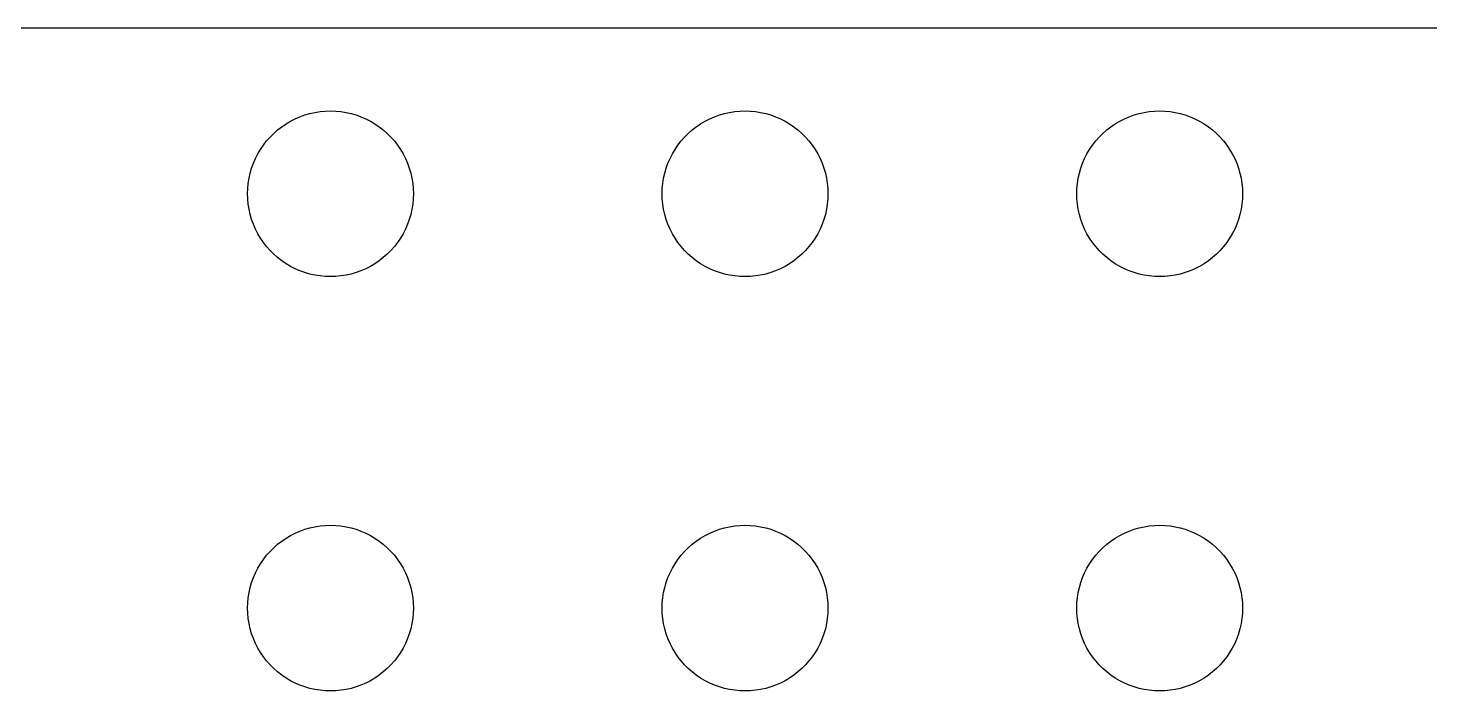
# Model space of a CAD drawing. Header units: metres. Extents: x -111 to 111, y -111 to 111.
# Drawn here: x -55.9 to -5.2, y 87 to 111 of the extents above; entities that cross this region are included whole.
import ezdxf

# ---------------------------------------------------------------- set-up
doc = ezdxf.new("R2010")
doc.units = ezdxf.units.M

msp = doc.modelspace()

# ---------------------------------------------------------------- linework, layer by layer
for p, q in [((106, 111), (-106, 111)), ((-46.7634, 107.427), (-46.6075, 107.533)), ((-46.6075, 107.533), (-46.4453, 107.629)), ((-46.4453, 107.629), (-46.2773, 107.714)), ((-46.2773, 107.714), (-46.1044, 107.789)), ((-46.1044, 107.789), (-45.927, 107.853)), ((-45.927, 107.853), (-45.7461, 107.906)), ((-45.7461, 107.906), (-45.5621, 107.947)), ((-45.5621, 107.947), (-45.376, 107.976)), ((-45.376, 107.976), (-45.1884, 107.994)), ((-45.1884, 107.994), (-45, 108)), ((-45, 108), (-44.8116, 107.994)), ((-44.8116, 107.994), (-44.624, 107.976)), ((-44.624, 107.976), (-44.4379, 107.947)), ((-44.4379, 107.947), (-44.2539, 107.906)), ((-44.2539, 107.906), (-44.0729, 107.853)), ((-44.0729, 107.853), (-43.8956, 107.789)), ((-43.8956, 107.789), (-43.7227, 107.714)), ((-43.7227, 107.714), (-43.5547, 107.629)), ((-43.5547, 107.629), (-43.3925, 107.533)), ((-43.3925, 107.533), (-43.2366, 107.427)), ((-31.7634, 107.427), (-31.6075, 107.533)), ((-31.6075, 107.533), (-31.4453, 107.629)), ((-31.4453, 107.629), (-31.2773, 107.714)), ((-31.2773, 107.714), (-31.1044, 107.789)), ((-31.1044, 107.789), (-30.927, 107.853)), ((-30.927, 107.853), (-30.7461, 107.906)), ((-30.7461, 107.906), (-30.5621, 107.947)), ((-30.5621, 107.947), (-30.376, 107.976)), ((-30.376, 107.976), (-30.1884, 107.994)), ((-30.1884, 107.994), (-30, 108)), ((-30, 108), (-29.8116, 107.994)), ((-29.8116, 107.994), (-29.624, 107.976)), ((-29.624, 107.976), (-29.4379, 107.947)), ((-29.4379, 107.947), (-29.2539, 107.906)), ((-29.2539, 107.906), (-29.0729, 107.853)), ((-29.0729, 107.853), (-28.8956, 107.789)), ((-28.8956, 107.789), (-28.7227, 107.714)), ((-28.7227, 107.714), (-28.5547, 107.629)), ((-28.5547, 107.629), (-28.3925, 107.533)), ((-28.3925, 107.533), (-28.2366, 107.427)), ((-16.7634, 107.427), (-16.6075, 107.533)), ((-16.6075, 107.533), (-16.4453, 107.629)), ((-16.4453, 107.629), (-16.2773, 107.714)), ((-16.2773, 107.714), (-16.1044, 107.789)), ((-16.1044, 107.789), (-15.927, 107.853)), ((-15.927, 107.853), (-15.7461, 107.906)), ((-15.7461, 107.906), (-15.5621, 107.947)), ((-15.5621, 107.947), (-15.376, 107.976)), ((-15.376, 107.976), (-15.1884, 107.994)), ((-15.1884, 107.994), (-15, 108)), ((-15, 108), (-14.8116, 107.994)), ((-14.8116, 107.994), (-14.624, 107.976)), ((-14.624, 107.976), (-14.4379, 107.947)), ((-14.4379, 107.947), (-14.2539, 107.906)), ((-14.2539, 107.906), (-14.0729, 107.853)), ((-14.0729, 107.853), (-13.8956, 107.789)), ((-13.8956, 107.789), (-13.7227, 107.714)), ((-13.7227, 107.714), (-13.5547, 107.629)), ((-13.5547, 107.629), (-13.3925, 107.533)), ((-13.3925, 107.533), (-13.2366, 107.427)), ((-47.3115, 106.912), (-47.1869, 107.054)), ((-47.1869, 107.054), (-47.0536, 107.187)), ((-47.0536, 107.187), (-46.9123, 107.312)), ((-46.9123, 107.312), (-46.7634, 107.427)), ((-43.2366, 107.427), (-43.0877, 107.312)), ((-43.0877, 107.312), (-42.9464, 107.187)), ((-42.9464, 107.187), (-42.8131, 107.054)), ((-42.8131, 107.054), (-42.6885, 106.912)), ((-32.3115, 106.912), (-32.1869, 107.054)), ((-32.1869, 107.054), (-32.0536, 107.187)), ((-32.0536, 107.187), (-31.9123, 107.312)), ((-31.9123, 107.312), (-31.7634, 107.427)), ((-28.2366, 107.427), (-28.0877, 107.312)), ((-28.0877, 107.312), (-27.9464, 107.187)), ((-27.9464, 107.187), (-27.8131, 107.054)), ((-27.8131, 107.054), (-27.6884, 106.912)), ((-17.3115, 106.912), (-17.1869, 107.054)), ((-17.1869, 107.054), (-17.0536, 107.187)), ((-17.0536, 107.187), (-16.9123, 107.312)), ((-16.9123, 107.312), (-16.7634, 107.427)), ((-13.2366, 107.427), (-13.0877, 107.312)), ((-13.0877, 107.312), (-12.9464, 107.187)), ((-12.9464, 107.187), (-12.8131, 107.054)), ((-12.8131, 107.054), (-12.6884, 106.912)), ((-47.6289, 106.445), (-47.533, 106.607)), ((-47.533, 106.607), (-47.427, 106.763)), ((-47.427, 106.763), (-47.3115, 106.912)), ((-42.6885, 106.912), (-42.5729, 106.763)), ((-42.5729, 106.763), (-42.467, 106.607)), ((-42.467, 106.607), (-42.3711, 106.445)), ((-32.6289, 106.445), (-32.533, 106.607)), ((-32.533, 106.607), (-32.427, 106.763)), ((-32.427, 106.763), (-32.3115, 106.912)), ((-27.6884, 106.912), (-27.5729, 106.763)), ((-27.5729, 106.763), (-27.467, 106.607)), ((-27.467, 106.607), (-27.3711, 106.445)), ((-17.6289, 106.445), (-17.533, 106.607)), ((-17.533, 106.607), (-17.427, 106.763)), ((-17.427, 106.763), (-17.3115, 106.912)), ((-12.6884, 106.912), (-12.5729, 106.763)), ((-12.5729, 106.763), (-12.467, 106.607)), ((-12.467, 106.607), (-12.3711, 106.445)), ((-47.8532, 105.927), (-47.7893, 106.104)), ((-47.7893, 106.104), (-47.7145, 106.277)), ((-47.7145, 106.277), (-47.6289, 106.445)), ((-42.3711, 106.445), (-42.2855, 106.277)), ((-42.2855, 106.277), (-42.2107, 106.104)), ((-42.2107, 106.104), (-42.1468, 105.927)), ((-32.8532, 105.927), (-32.7893, 106.104)), ((-32.7893, 106.104), (-32.7145, 106.277)), ((-32.7145, 106.277), (-32.6289, 106.445)), ((-27.3711, 106.445), (-27.2855, 106.277)), ((-27.2855, 106.277), (-27.2107, 106.104)), ((-27.2107, 106.104), (-27.1468, 105.927)), ((-17.8532, 105.927), (-17.7893, 106.104)), ((-17.7893, 106.104), (-17.7145, 106.277)), ((-17.7145, 106.277), (-17.6289, 106.445)), ((-12.3711, 106.445), (-12.2855, 106.277)), ((-12.2855, 106.277), (-12.2107, 106.104)), ((-12.2107, 106.104), (-12.1468, 105.927)), ((-47.9763, 105.376), (-47.9469, 105.562)), ((-47.9469, 105.562), (-47.9057, 105.746)), ((-47.9057, 105.746), (-47.8532, 105.927)), ((-42.1468, 105.927), (-42.0942, 105.746)), ((-42.0942, 105.746), (-42.0531, 105.562)), ((-42.0531, 105.562), (-42.0237, 105.376)), ((-32.9763, 105.376), (-32.9469, 105.562)), ((-32.9469, 105.562), (-32.9057, 105.746)), ((-32.9057, 105.746), (-32.8532, 105.927)), ((-27.1468, 105.927), (-27.0942, 105.746)), ((-27.0942, 105.746), (-27.0531, 105.562)), ((-27.0531, 105.562), (-27.0237, 105.376)), ((-17.9763, 105.376), (-17.9469, 105.562)), ((-17.9469, 105.562), (-17.9057, 105.746)), ((-17.9057, 105.746), (-17.8532, 105.927)), ((-12.1468, 105.927), (-12.0942, 105.746)), ((-12.0942, 105.746), (-12.0531, 105.562)), ((-12.0531, 105.562), (-12.0237, 105.376)), ((-48, 105), (-47.9941, 105.188)), ((-47.9941, 104.812), (-48, 105)), ((-47.9941, 105.188), (-47.9763, 105.376)), ((-42.0237, 105.376), (-42.0059, 105.188)), ((-42.0059, 105.188), (-42, 105)), ((-42, 105), (-42.0059, 104.812)), ((-33, 105), (-32.9941, 105.188)), ((-32.9941, 104.812), (-33, 105)), ((-32.9941, 105.188), (-32.9763, 105.376)), ((-27.0237, 105.376), (-27.0059, 105.188)), ((-27.0059, 105.188), (-27, 105)), ((-27, 105), (-27.0059, 104.812)), ((-18, 105), (-17.9941, 105.188)), ((-17.9941, 104.812), (-18, 105)), ((-17.9941, 105.188), (-17.9763, 105.376)), ((-12.0237, 105.376), (-12.0059, 105.188)), ((-12.0059, 105.188), (-12, 105)), ((-12, 105), (-12.0059, 104.812)), ((-47.9763, 104.624), (-47.9941, 104.812)), ((-47.9469, 104.438), (-47.9763, 104.624)), ((-42.0237, 104.624), (-42.0531, 104.438)), ((-42.0059, 104.812), (-42.0237, 104.624)), ((-32.9763, 104.624), (-32.9941, 104.812)), ((-32.9469, 104.438), (-32.9763, 104.624)), ((-27.0237, 104.624), (-27.0531, 104.438)), ((-27.0059, 104.812), (-27.0237, 104.624)), ((-17.9763, 104.624), (-17.9941, 104.812)), ((-17.9469, 104.438), (-17.9763, 104.624)), ((-12.0237, 104.624), (-12.0531, 104.438)), ((-12.0059, 104.812), (-12.0237, 104.624)), ((-47.9057, 104.254), (-47.9469, 104.438)), ((-47.8532, 104.073), (-47.9057, 104.254)), ((-47.7893, 103.896), (-47.8532, 104.073)), ((-42.1468, 104.073), (-42.2107, 103.896)), ((-42.0942, 104.254), (-42.1468, 104.073)), ((-42.0531, 104.438), (-42.0942, 104.254)), ((-32.9057, 104.254), (-32.9469, 104.438)), ((-32.8532, 104.073), (-32.9057, 104.254)), ((-32.7893, 103.896), (-32.8532, 104.073)), ((-27.1468, 104.073), (-27.2107, 103.896)), ((-27.0942, 104.254), (-27.1468, 104.073)), ((-27.0531, 104.438), (-27.0942, 104.254)), ((-17.9057, 104.254), (-17.9469, 104.438)), ((-17.8532, 104.073), (-17.9057, 104.254)), ((-17.7893, 103.896), (-17.8532, 104.073)), ((-12.1468, 104.073), (-12.2107, 103.896)), ((-12.0942, 104.254), (-12.1468, 104.073)), ((-12.0531, 104.438), (-12.0942, 104.254)), ((-47.7145, 103.723), (-47.7893, 103.896)), ((-47.6289, 103.555), (-47.7145, 103.723)), ((-47.533, 103.393), (-47.6289, 103.555)), ((-42.3711, 103.555), (-42.467, 103.393)), ((-42.2855, 103.723), (-42.3711, 103.555)), ((-42.2107, 103.896), (-42.2855, 103.723)), ((-32.7145, 103.723), (-32.7893, 103.896)), ((-32.6289, 103.555), (-32.7145, 103.723)), ((-32.533, 103.393), (-32.6289, 103.555)), ((-27.3711, 103.555), (-27.467, 103.393)), ((-27.2855, 103.723), (-27.3711, 103.555)), ((-27.2107, 103.896), (-27.2855, 103.723)), ((-17.7145, 103.723), (-17.7893, 103.896)), ((-17.6289, 103.555), (-17.7145, 103.723)), ((-17.533, 103.393), (-17.6289, 103.555)), ((-12.3711, 103.555), (-12.467, 103.393)), ((-12.2855, 103.723), (-12.3711, 103.555)), ((-12.2107, 103.896), (-12.2855, 103.723)), ((-47.427, 103.237), (-47.533, 103.393)), ((-47.3115, 103.088), (-47.427, 103.237)), ((-47.1869, 102.946), (-47.3115, 103.088)), ((-42.6885, 103.088), (-42.8131, 102.946)), ((-42.5729, 103.237), (-42.6885, 103.088)), ((-42.467, 103.393), (-42.5729, 103.237)), ((-32.427, 103.237), (-32.533, 103.393)), ((-32.3115, 103.088), (-32.427, 103.237)), ((-32.1869, 102.946), (-32.3115, 103.088)), ((-27.6884, 103.088), (-27.8131, 102.946)), ((-27.5729, 103.237), (-27.6884, 103.088)), ((-27.467, 103.393), (-27.5729, 103.237)), ((-17.427, 103.237), (-17.533, 103.393)), ((-17.3115, 103.088), (-17.427, 103.237)), ((-17.1869, 102.946), (-17.3115, 103.088)), ((-12.6884, 103.088), (-12.8131, 102.946)), ((-12.5729, 103.237), (-12.6884, 103.088)), ((-12.467, 103.393), (-12.5729, 103.237)), ((-47.0536, 102.813), (-47.1869, 102.946)), ((-46.9123, 102.688), (-47.0536, 102.813)), ((-46.7634, 102.573), (-46.9123, 102.688)), ((-46.6075, 102.467), (-46.7634, 102.573)), ((-46.4453, 102.371), (-46.6075, 102.467)), ((-43.3925, 102.467), (-43.5547, 102.371)), ((-43.2366, 102.573), (-43.3925, 102.467)), ((-43.0877, 102.688), (-43.2366, 102.573)), ((-42.9464, 102.813), (-43.0877, 102.688)), ((-42.8131, 102.946), (-42.9464, 102.813)), ((-32.0536, 102.813), (-32.1869, 102.946)), ((-31.9123, 102.688), (-32.0536, 102.813)), ((-31.7634, 102.573), (-31.9123, 102.688)), ((-31.6075, 102.467), (-31.7634, 102.573)), ((-31.4453, 102.371), (-31.6075, 102.467)), ((-28.3925, 102.467), (-28.5547, 102.371)), ((-28.2366, 102.573), (-28.3925, 102.467)), ((-28.0877, 102.688), (-28.2366, 102.573)), ((-27.9464, 102.813), (-28.0877, 102.688)), ((-27.8131, 102.946), (-27.9464, 102.813)), ((-17.0536, 102.813), (-17.1869, 102.946)), ((-16.9123, 102.688), (-17.0536, 102.813)), ((-16.7634, 102.573), (-16.9123, 102.688)), ((-16.6075, 102.467), (-16.7634, 102.573)), ((-16.4453, 102.371), (-16.6075, 102.467)), ((-13.3925, 102.467), (-13.5547, 102.371)), ((-13.2366, 102.573), (-13.3925, 102.467)), ((-13.0877, 102.688), (-13.2366, 102.573)), ((-12.9464, 102.813), (-13.0877, 102.688)), ((-12.8131, 102.946), (-12.9464, 102.813)), ((-46.2773, 102.286), (-46.4453, 102.371)), ((-46.1044, 102.211), (-46.2773, 102.286)), ((-45.927, 102.147), (-46.1044, 102.211)), ((-45.7461, 102.094), (-45.927, 102.147)), ((-45.5621, 102.053), (-45.7461, 102.094)), ((-45.376, 102.024), (-45.5621, 102.053)), ((-45.1884, 102.006), (-45.376, 102.024)), ((-45, 102), (-45.1884, 102.006)), ((-44.8116, 102.006), (-45, 102)), ((-44.624, 102.024), (-44.8116, 102.006)), ((-44.4379, 102.053), (-44.624, 102.024)), ((-44.2539, 102.094), (-44.4379, 102.053)), ((-44.0729, 102.147), (-44.2539, 102.094)), ((-43.8956, 102.211), (-44.0729, 102.147)), ((-43.7227, 102.286), (-43.8956, 102.211)), ((-43.5547, 102.371), (-43.7227, 102.286)), ((-31.2773, 102.286), (-31.4453, 102.371)), ((-31.1044, 102.211), (-31.2773, 102.286)), ((-30.927, 102.147), (-31.1044, 102.211)), ((-30.7461, 102.094), (-30.927, 102.147)), ((-30.5621, 102.053), (-30.7461, 102.094)), ((-30.376, 102.024), (-30.5621, 102.053)), ((-30.1884, 102.006), (-30.376, 102.024)), ((-30, 102), (-30.1884, 102.006)), ((-29.8116, 102.006), (-30, 102)), ((-29.624, 102.024), (-29.8116, 102.006)), ((-29.4379, 102.053), (-29.624, 102.024)), ((-29.2539, 102.094), (-29.4379, 102.053)), ((-29.0729, 102.147), (-29.2539, 102.094)), ((-28.8956, 102.211), (-29.0729, 102.147)), ((-28.7227, 102.286), (-28.8956, 102.211)), ((-28.5547, 102.371), (-28.7227, 102.286)), ((-16.2773, 102.286), (-16.4453, 102.371)), ((-16.1044, 102.211), (-16.2773, 102.286)), ((-15.927, 102.147), (-16.1044, 102.211)), ((-15.7461, 102.094), (-15.927, 102.147)), ((-15.5621, 102.053), (-15.7461, 102.094)), ((-15.376, 102.024), (-15.5621, 102.053)), ((-15.1884, 102.006), (-15.376, 102.024)), ((-15, 102), (-15.1884, 102.006)), ((-14.8116, 102.006), (-15, 102)), ((-14.624, 102.024), (-14.8116, 102.006)), ((-14.4379, 102.053), (-14.624, 102.024)), ((-14.2539, 102.094), (-14.4379, 102.053)), ((-14.0729, 102.147), (-14.2539, 102.094)), ((-13.8956, 102.211), (-14.0729, 102.147)), ((-13.7227, 102.286), (-13.8956, 102.211)), ((-13.5547, 102.371), (-13.7227, 102.286)), ((-46.1044, 92.7893), (-45.927, 92.8532)), ((-45.927, 92.8532), (-45.7461, 92.9057)), ((-45.7461, 92.9057), (-45.5621, 92.9469)), ((-45.5621, 92.9469), (-45.376, 92.9763)), ((-45.376, 92.9763), (-45.1884, 92.9941)), ((-45.1884, 92.9941), (-45, 93)), ((-45, 93), (-44.8116, 92.9941)), ((-44.8116, 92.9941), (-44.624, 92.9763)), ((-44.624, 92.9763), (-44.4379, 92.9469)), ((-44.4379, 92.9469), (-44.2539, 92.9057)), ((-44.2539, 92.9057), (-44.0729, 92.8532)), ((-44.0729, 92.8532), (-43.8956, 92.7893)), ((-31.1044, 92.7893), (-30.927, 92.8532)), ((-30.927, 92.8532), (-30.7461, 92.9057)), ((-30.7461, 92.9057), (-30.5621, 92.9469)), ((-30.5621, 92.9469), (-30.376, 92.9763)), ((-30.376, 92.9763), (-30.1884, 92.9941)), ((-30.1884, 92.9941), (-30, 93)), ((-30, 93), (-29.8116, 92.9941)), ((-29.8116, 92.9941), (-29.624, 92.9763)), ((-29.624, 92.9763), (-29.4379, 92.9469)), ((-29.4379, 92.9469), (-29.2539, 92.9057)), ((-29.2539, 92.9057), (-29.0729, 92.8532)), ((-29.0729, 92.8532), (-28.8956, 92.7893)), ((-16.1044, 92.7893), (-15.927, 92.8532)), ((-15.927, 92.8532), (-15.7461, 92.9057)), ((-15.7461, 92.9057), (-15.5621, 92.9469)), ((-15.5621, 92.9469), (-15.376, 92.9763)), ((-15.376, 92.9763), (-15.1884, 92.9941)), ((-15.1884, 92.9941), (-15, 93)), ((-15, 93), (-14.8116, 92.9941)), ((-14.8116, 92.9941), (-14.624, 92.9763)), ((-14.624, 92.9763), (-14.4379, 92.9469)), ((-14.4379, 92.9469), (-14.2539, 92.9057)), ((-14.2539, 92.9057), (-14.0729, 92.8532)), ((-14.0729, 92.8532), (-13.8956, 92.7893)), ((-46.9123, 92.3115), (-46.7634, 92.427)), ((-46.7634, 92.427), (-46.6075, 92.533)), ((-46.6075, 92.533), (-46.4453, 92.6289)), ((-46.4453, 92.6289), (-46.2773, 92.7145)), ((-46.2773, 92.7145), (-46.1044, 92.7893)), ((-43.8956, 92.7893), (-43.7227, 92.7145)), ((-43.7227, 92.7145), (-43.5547, 92.6289)), ((-43.5547, 92.6289), (-43.3925, 92.533)), ((-43.3925, 92.533), (-43.2366, 92.427)), ((-43.2366, 92.427), (-43.0877, 92.3115)), ((-31.9123, 92.3115), (-31.7634, 92.427)), ((-31.7634, 92.427), (-31.6075, 92.533)), ((-31.6075, 92.533), (-31.4453, 92.6289)), ((-31.4453, 92.6289), (-31.2773, 92.7145)), ((-31.2773, 92.7145), (-31.1044, 92.7893)), ((-28.8956, 92.7893), (-28.7227, 92.7145)), ((-28.7227, 92.7145), (-28.5547, 92.6289)), ((-28.5547, 92.6289), (-28.3925, 92.533)), ((-28.3925, 92.533), (-28.2366, 92.427)), ((-28.2366, 92.427), (-28.0877, 92.3115)), ((-16.9123, 92.3115), (-16.7634, 92.427)), ((-16.7634, 92.427), (-16.6075, 92.533)), ((-16.6075, 92.533), (-16.4453, 92.6289)), ((-16.4453, 92.6289), (-16.2773, 92.7145)), ((-16.2773, 92.7145), (-16.1044, 92.7893)), ((-13.8956, 92.7893), (-13.7227, 92.7145)), ((-13.7227, 92.7145), (-13.5547, 92.6289)), ((-13.5547, 92.6289), (-13.3925, 92.533)), ((-13.3925, 92.533), (-13.2366, 92.427)), ((-13.2366, 92.427), (-13.0877, 92.3115)), ((-47.427, 91.7634), (-47.3115, 91.9123)), ((-47.3115, 91.9123), (-47.1869, 92.0536)), ((-47.1869, 92.0536), (-47.0536, 92.1869)), ((-47.0536, 92.1869), (-46.9123, 92.3115)), ((-43.0877, 92.3115), (-42.9464, 92.1869)), ((-42.9464, 92.1869), (-42.8131, 92.0536)), ((-42.8131, 92.0536), (-42.6885, 91.9123)), ((-42.6885, 91.9123), (-42.5729, 91.7634)), ((-32.427, 91.7634), (-32.3115, 91.9123)), ((-32.3115, 91.9123), (-32.1869, 92.0536)), ((-32.1869, 92.0536), (-32.0536, 92.1869)), ((-32.0536, 92.1869), (-31.9123, 92.3115)), ((-28.0877, 92.3115), (-27.9464, 92.1869)), ((-27.9464, 92.1869), (-27.8131, 92.0536)), ((-27.8131, 92.0536), (-27.6884, 91.9123)), ((-27.6884, 91.9123), (-27.5729, 91.7634)), ((-17.427, 91.7634), (-17.3115, 91.9123)), ((-17.3115, 91.9123), (-17.1869, 92.0536)), ((-17.1869, 92.0536), (-17.0536, 92.1869)), ((-17.0536, 92.1869), (-16.9123, 92.3115)), ((-13.0877, 92.3115), (-12.9464, 92.1869)), ((-12.9464, 92.1869), (-12.8131, 92.0536)), ((-12.8131, 92.0536), (-12.6884, 91.9123)), ((-12.6884, 91.9123), (-12.5729, 91.7634)), ((-47.7145, 91.2773), (-47.6289, 91.4453)), ((-47.6289, 91.4453), (-47.533, 91.6075)), ((-47.533, 91.6075), (-47.427, 91.7634)), ((-42.5729, 91.7634), (-42.467, 91.6075)), ((-42.467, 91.6075), (-42.3711, 91.4453)), ((-42.3711, 91.4453), (-42.2855, 91.2773)), ((-32.7145, 91.2773), (-32.6289, 91.4453)), ((-32.6289, 91.4453), (-32.533, 91.6075)), ((-32.533, 91.6075), (-32.427, 91.7634)), ((-27.5729, 91.7634), (-27.467, 91.6075)), ((-27.467, 91.6075), (-27.3711, 91.4453)), ((-27.3711, 91.4453), (-27.2855, 91.2773)), ((-17.7145, 91.2773), (-17.6289, 91.4453)), ((-17.6289, 91.4453), (-17.533, 91.6075)), ((-17.533, 91.6075), (-17.427, 91.7634)), ((-12.5729, 91.7634), (-12.467, 91.6075)), ((-12.467, 91.6075), (-12.3711, 91.4453)), ((-12.3711, 91.4453), (-12.2855, 91.2773)), ((-47.9057, 90.7461), (-47.8532, 90.927)), ((-47.8532, 90.927), (-47.7893, 91.1044)), ((-47.7893, 91.1044), (-47.7145, 91.2773)), ((-42.2855, 91.2773), (-42.2107, 91.1044)), ((-42.2107, 91.1044), (-42.1468, 90.927)), ((-42.1468, 90.927), (-42.0942, 90.7461)), ((-32.9057, 90.7461), (-32.8532, 90.927)), ((-32.8532, 90.927), (-32.7893, 91.1044)), ((-32.7893, 91.1044), (-32.7145, 91.2773)), ((-27.2855, 91.2773), (-27.2107, 91.1044)), ((-27.2107, 91.1044), (-27.1468, 90.927)), ((-27.1468, 90.927), (-27.0942, 90.7461)), ((-17.9057, 90.7461), (-17.8532, 90.927)), ((-17.8532, 90.927), (-17.7893, 91.1044)), ((-17.7893, 91.1044), (-17.7145, 91.2773)), ((-12.2855, 91.2773), (-12.2107, 91.1044)), ((-12.2107, 91.1044), (-12.1468, 90.927)), ((-12.1468, 90.927), (-12.0942, 90.7461)), ((-47.9941, 90.1884), (-47.9763, 90.376)), ((-47.9763, 90.376), (-47.9469, 90.5621)), ((-47.9469, 90.5621), (-47.9057, 90.7461)), ((-42.0942, 90.7461), (-42.0531, 90.5621)), ((-42.0531, 90.5621), (-42.0237, 90.376)), ((-42.0237, 90.376), (-42.0059, 90.1884)), ((-32.9941, 90.1884), (-32.9763, 90.376)), ((-32.9763, 90.376), (-32.9469, 90.5621)), ((-32.9469, 90.5621), (-32.9057, 90.7461)), ((-27.0942, 90.7461), (-27.0531, 90.5621)), ((-27.0531, 90.5621), (-27.0237, 90.376)), ((-27.0237, 90.376), (-27.0059, 90.1884)), ((-17.9941, 90.1884), (-17.9763, 90.376)), ((-17.9763, 90.376), (-17.9469, 90.5621)), ((-17.9469, 90.5621), (-17.9057, 90.7461)), ((-12.0942, 90.7461), (-12.0531, 90.5621)), ((-12.0531, 90.5621), (-12.0237, 90.376)), ((-12.0237, 90.376), (-12.0059, 90.1884)), ((-48, 90), (-47.9941, 90.1884)), ((-47.9941, 89.8116), (-48, 90)), ((-47.9763, 89.624), (-47.9941, 89.8116)), ((-42.0059, 89.8116), (-42.0237, 89.624)), ((-42.0059, 90.1884), (-42, 90)), ((-42, 90), (-42.0059, 89.8116)), ((-33, 90), (-32.9941, 90.1884)), ((-32.9941, 89.8116), (-33, 90)), ((-32.9763, 89.624), (-32.9941, 89.8116)), ((-27.0059, 89.8116), (-27.0237, 89.624)), ((-27.0059, 90.1884), (-27, 90)), ((-27, 90), (-27.0059, 89.8116)), ((-18, 90), (-17.9941, 90.1884)), ((-17.9941, 89.8116), (-18, 90)), ((-17.9763, 89.624), (-17.9941, 89.8116)), ((-12.0059, 89.8116), (-12.0237, 89.624)), ((-12.0059, 90.1884), (-12, 90)), ((-12, 90), (-12.0059, 89.8116)), ((-47.9469, 89.4379), (-47.9763, 89.624)), ((-47.9057, 89.2539), (-47.9469, 89.4379)), ((-42.0531, 89.4379), (-42.0942, 89.2539)), ((-42.0237, 89.624), (-42.0531, 89.4379)), ((-32.9469, 89.4379), (-32.9763, 89.624)), ((-32.9057, 89.2539), (-32.9469, 89.4379)), ((-27.0531, 89.4379), (-27.0942, 89.2539)), ((-27.0237, 89.624), (-27.0531, 89.4379)), ((-17.9469, 89.4379), (-17.9763, 89.624)), ((-17.9057, 89.2539), (-17.9469, 89.4379)), ((-12.0531, 89.4379), (-12.0942, 89.2539)), ((-12.0237, 89.624), (-12.0531, 89.4379)), ((-47.8532, 89.073), (-47.9057, 89.2539)), ((-47.7893, 88.8956), (-47.8532, 89.073)), ((-47.7145, 88.7227), (-47.7893, 88.8956)), ((-42.2107, 88.8956), (-42.2855, 88.7227)), ((-42.1468, 89.073), (-42.2107, 88.8956)), ((-42.0942, 89.2539), (-42.1468, 89.073)), ((-32.8532, 89.073), (-32.9057, 89.2539)), ((-32.7893, 88.8956), (-32.8532, 89.073)), ((-32.7145, 88.7227), (-32.7893, 88.8956)), ((-27.2107, 88.8956), (-27.2855, 88.7227)), ((-27.1468, 89.073), (-27.2107, 88.8956)), ((-27.0942, 89.2539), (-27.1468, 89.073)), ((-17.8532, 89.073), (-17.9057, 89.2539)), ((-17.7893, 88.8956), (-17.8532, 89.073)), ((-17.7145, 88.7227), (-17.7893, 88.8956)), ((-12.2107, 88.8956), (-12.2855, 88.7227)), ((-12.1468, 89.073), (-12.2107, 88.8956)), ((-12.0942, 89.2539), (-12.1468, 89.073)), ((-47.6289, 88.5547), (-47.7145, 88.7227)), ((-47.533, 88.3925), (-47.6289, 88.5547)), ((-47.427, 88.2366), (-47.533, 88.3925)), ((-42.467, 88.3925), (-42.5729, 88.2366)), ((-42.3711, 88.5547), (-42.467, 88.3925)), ((-42.2855, 88.7227), (-42.3711, 88.5547)), ((-32.6289, 88.5547), (-32.7145, 88.7227)), ((-32.533, 88.3925), (-32.6289, 88.5547)), ((-32.427, 88.2366), (-32.533, 88.3925)), ((-27.467, 88.3925), (-27.5729, 88.2366)), ((-27.3711, 88.5547), (-27.467, 88.3925)), ((-27.2855, 88.7227), (-27.3711, 88.5547)), ((-17.6289, 88.5547), (-17.7145, 88.7227)), ((-17.533, 88.3925), (-17.6289, 88.5547)), ((-17.427, 88.2366), (-17.533, 88.3925)), ((-12.467, 88.3925), (-12.5729, 88.2366)), ((-12.3711, 88.5547), (-12.467, 88.3925)), ((-12.2855, 88.7227), (-12.3711, 88.5547)), ((-47.3115, 88.0877), (-47.427, 88.2366)), ((-47.1869, 87.9464), (-47.3115, 88.0877)), ((-47.0536, 87.8131), (-47.1869, 87.9464)), ((-46.9123, 87.6885), (-47.0536, 87.8131)), ((-42.9464, 87.8131), (-43.0877, 87.6885)), ((-42.8131, 87.9464), (-42.9464, 87.8131)), ((-42.6885, 88.0877), (-42.8131, 87.9464)), ((-42.5729, 88.2366), (-42.6885, 88.0877)), ((-32.3115, 88.0877), (-32.427, 88.2366)), ((-32.1869, 87.9464), (-32.3115, 88.0877)), ((-32.0536, 87.8131), (-32.1869, 87.9464)), ((-31.9123, 87.6885), (-32.0536, 87.8131)), ((-27.9464, 87.8131), (-28.0877, 87.6885)), ((-27.8131, 87.9464), (-27.9464, 87.8131)), ((-27.6884, 88.0877), (-27.8131, 87.9464)), ((-27.5729, 88.2366), (-27.6884, 88.0877)), ((-17.3115, 88.0877), (-17.427, 88.2366)), ((-17.1869, 87.9464), (-17.3115, 88.0877)), ((-17.0536, 87.8131), (-17.1869, 87.9464)), ((-16.9123, 87.6885), (-17.0536, 87.8131)), ((-12.9464, 87.8131), (-13.0877, 87.6885)), ((-12.8131, 87.9464), (-12.9464, 87.8131)), ((-12.6884, 88.0877), (-12.8131, 87.9464)), ((-12.5729, 88.2366), (-12.6884, 88.0877)), ((-46.7634, 87.573), (-46.9123, 87.6885)), ((-46.6075, 87.467), (-46.7634, 87.573)), ((-46.4453, 87.3711), (-46.6075, 87.467)), ((-46.2773, 87.2855), (-46.4453, 87.3711)), ((-46.1044, 87.2107), (-46.2773, 87.2855)), ((-43.7227, 87.2855), (-43.8956, 87.2107)), ((-43.5547, 87.3711), (-43.7227, 87.2855)), ((-43.3925, 87.467), (-43.5547, 87.3711)), ((-43.2366, 87.573), (-43.3925, 87.467)), ((-43.0877, 87.6885), (-43.2366, 87.573)), ((-31.7634, 87.573), (-31.9123, 87.6885)), ((-31.6075, 87.467), (-31.7634, 87.573)), ((-31.4453, 87.3711), (-31.6075, 87.467)), ((-31.2773, 87.2855), (-31.4453, 87.3711)), ((-31.1044, 87.2107), (-31.2773, 87.2855)), ((-28.7227, 87.2855), (-28.8956, 87.2107)), ((-28.5547, 87.3711), (-28.7227, 87.2855)), ((-28.3925, 87.467), (-28.5547, 87.3711)), ((-28.2366, 87.573), (-28.3925, 87.467)), ((-28.0877, 87.6885), (-28.2366, 87.573)), ((-16.7634, 87.573), (-16.9123, 87.6885)), ((-16.6075, 87.467), (-16.7634, 87.573)), ((-16.4453, 87.3711), (-16.6075, 87.467)), ((-16.2773, 87.2855), (-16.4453, 87.3711)), ((-16.1044, 87.2107), (-16.2773, 87.2855)), ((-13.7227, 87.2855), (-13.8956, 87.2107)), ((-13.5547, 87.3711), (-13.7227, 87.2855)), ((-13.3925, 87.467), (-13.5547, 87.3711)), ((-13.2366, 87.573), (-13.3925, 87.467)), ((-13.0877, 87.6885), (-13.2366, 87.573)), ((-45.927, 87.1468), (-46.1044, 87.2107)), ((-45.7461, 87.0943), (-45.927, 87.1468)), ((-45.5621, 87.0531), (-45.7461, 87.0943)), ((-45.376, 87.0237), (-45.5621, 87.0531)), ((-45.1884, 87.0059), (-45.376, 87.0237)), ((-45, 87), (-45.1884, 87.0059)), ((-44.8116, 87.0059), (-45, 87)), ((-44.624, 87.0237), (-44.8116, 87.0059)), ((-44.4379, 87.0531), (-44.624, 87.0237)), ((-44.2539, 87.0943), (-44.4379, 87.0531)), ((-44.0729, 87.1468), (-44.2539, 87.0943)), ((-43.8956, 87.2107), (-44.0729, 87.1468)), ((-30.927, 87.1468), (-31.1044, 87.2107)), ((-30.7461, 87.0943), (-30.927, 87.1468)), ((-30.5621, 87.0531), (-30.7461, 87.0943)), ((-30.376, 87.0237), (-30.5621, 87.0531)), ((-30.1884, 87.0059), (-30.376, 87.0237)), ((-30, 87), (-30.1884, 87.0059)), ((-29.8116, 87.0059), (-30, 87)), ((-29.624, 87.0237), (-29.8116, 87.0059)), ((-29.4379, 87.0531), (-29.624, 87.0237)), ((-29.2539, 87.0943), (-29.4379, 87.0531)), ((-29.0729, 87.1468), (-29.2539, 87.0943)), ((-28.8956, 87.2107), (-29.0729, 87.1468)), ((-15.927, 87.1468), (-16.1044, 87.2107)), ((-15.7461, 87.0943), (-15.927, 87.1468)), ((-15.5621, 87.0531), (-15.7461, 87.0943)), ((-15.376, 87.0237), (-15.5621, 87.0531)), ((-15.1884, 87.0059), (-15.376, 87.0237)), ((-15, 87), (-15.1884, 87.0059)), ((-14.8116, 87.0059), (-15, 87)), ((-14.624, 87.0237), (-14.8116, 87.0059)), ((-14.4379, 87.0531), (-14.624, 87.0237)), ((-14.2539, 87.0943), (-14.4379, 87.0531)), ((-14.0729, 87.1468), (-14.2539, 87.0943)), ((-13.8956, 87.2107), (-14.0729, 87.1468))]:
    msp.add_line(p, q)

doc.saveas('drawing.dxf')
